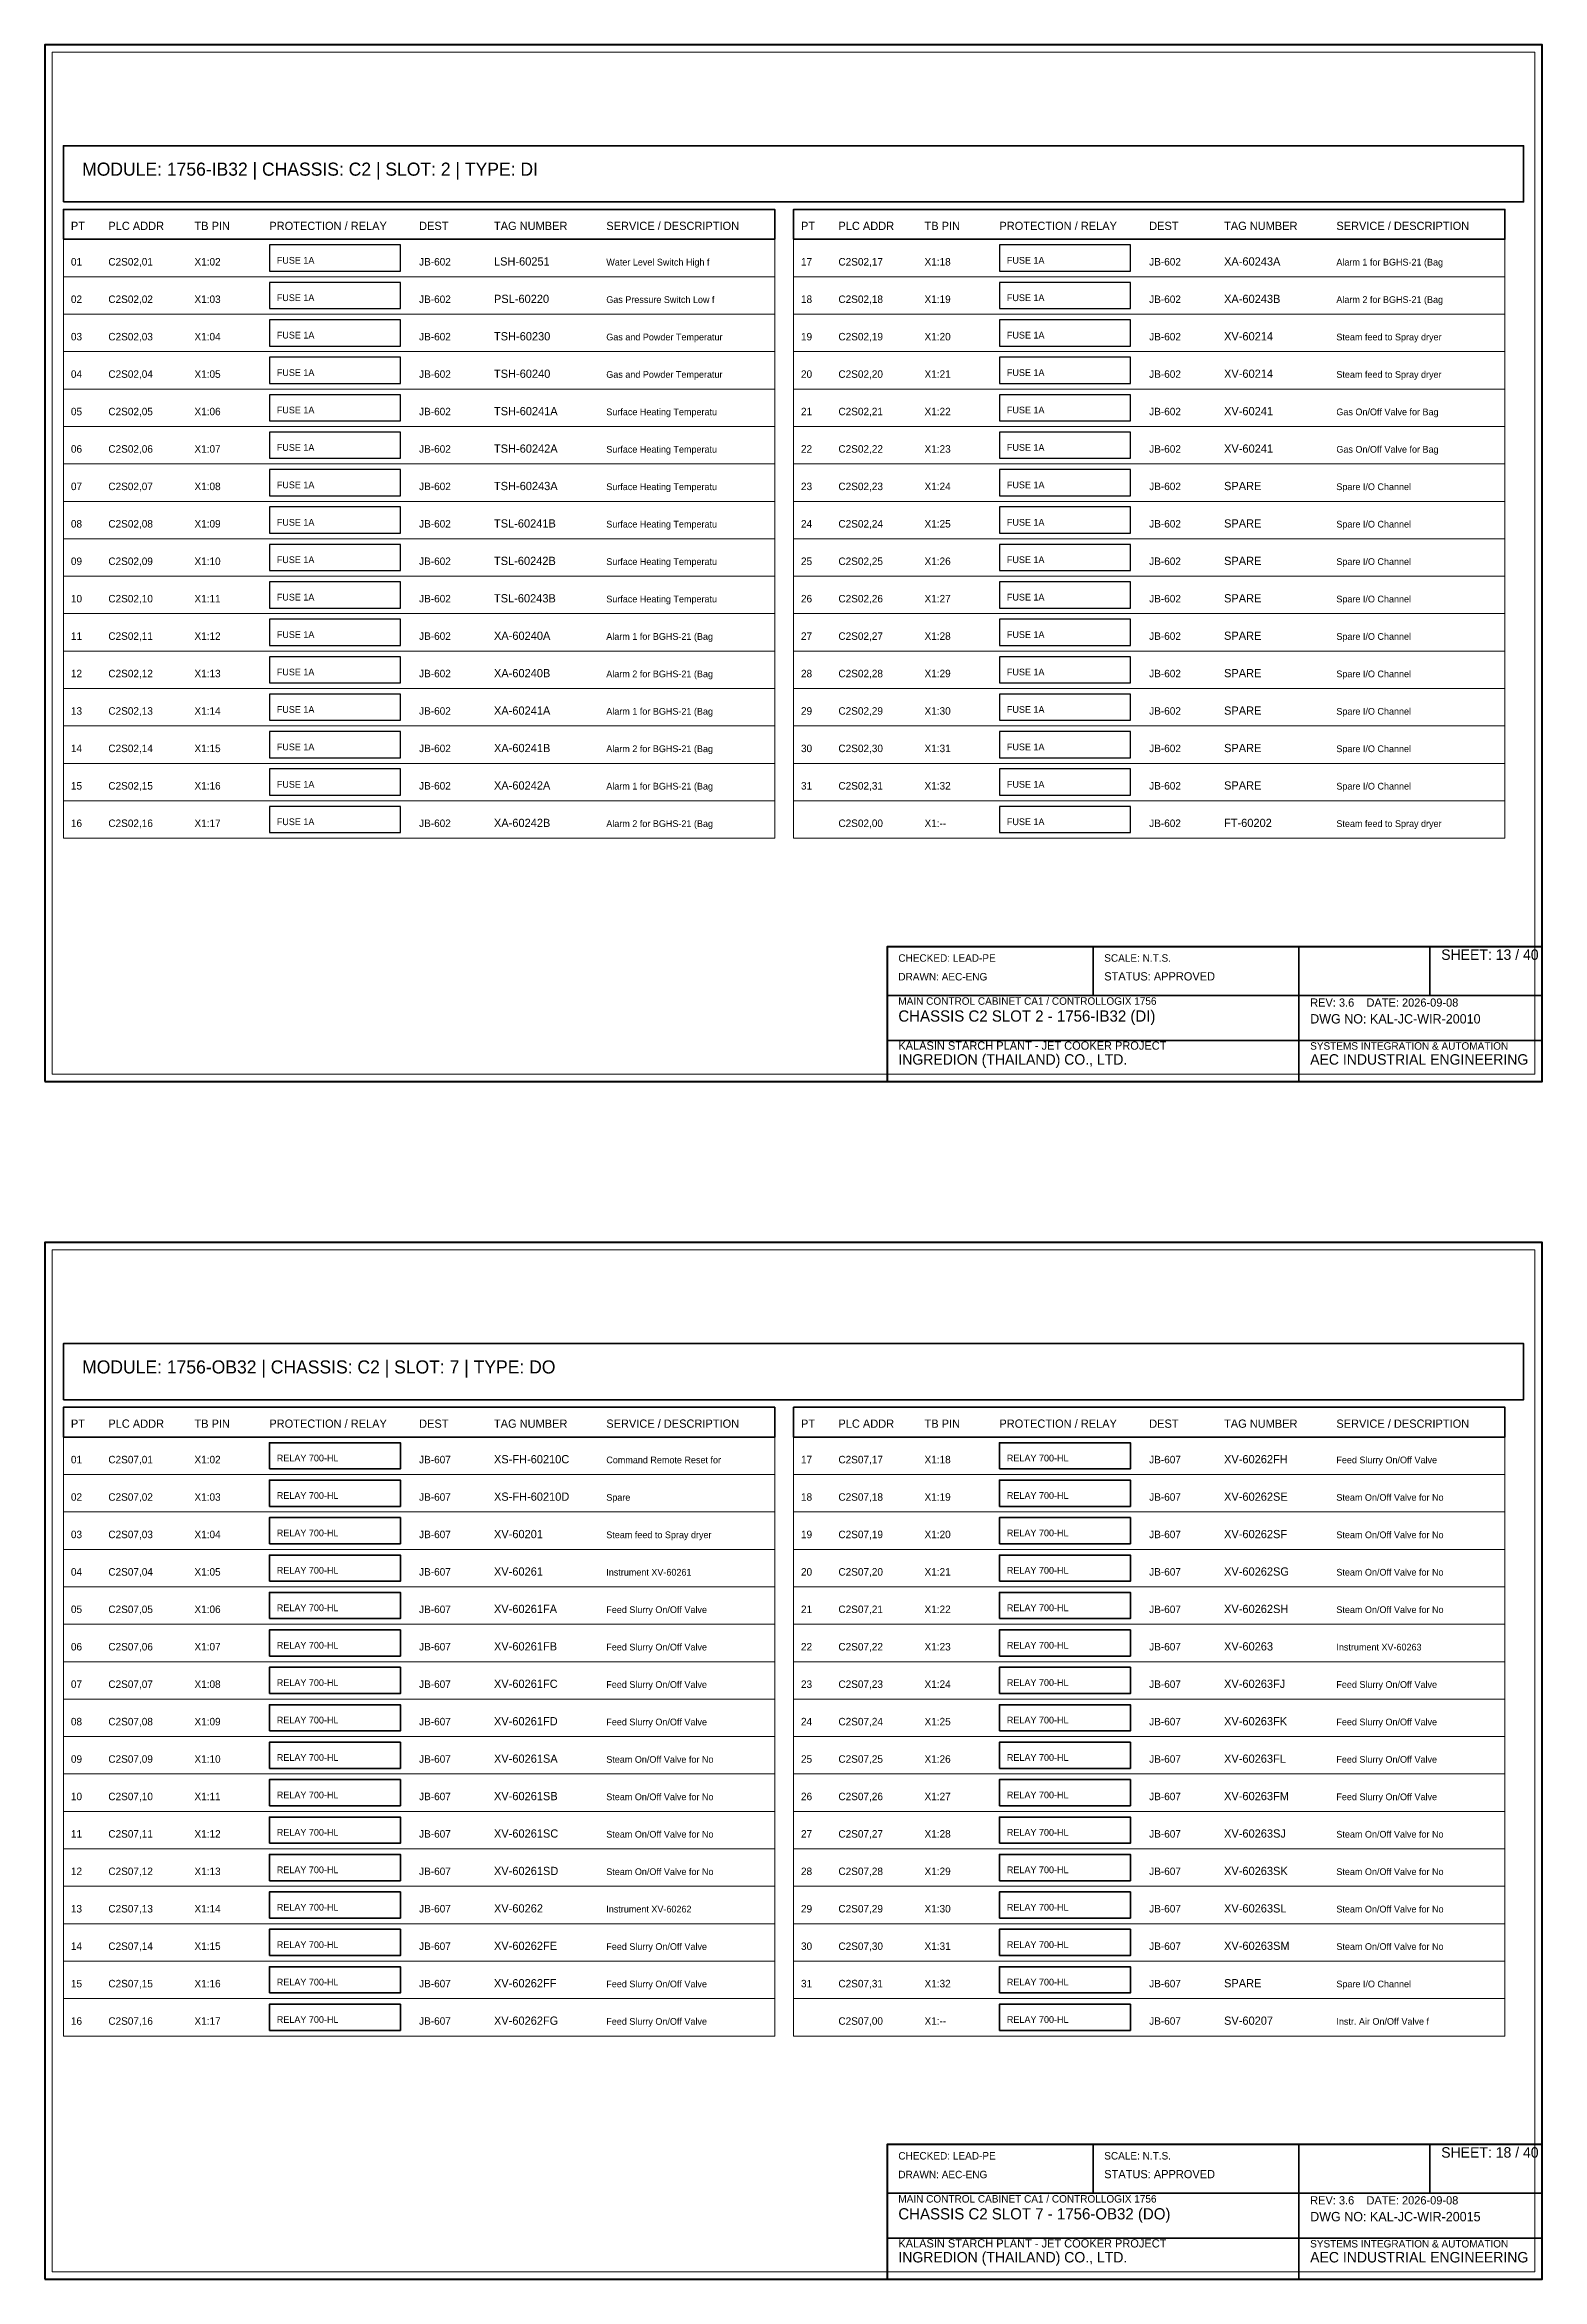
# Model space of a CAD drawing. Header units: millimetres. Extents: x 0 to 2200, y -2240 to 277.
# Drawn here: x 900 to 1300, y -960 to -363 of the extents above; entities that cross this region are included whole.
import ezdxf

# ---------------------------------------------------------------- set-up
doc = ezdxf.new("R2010")
doc.units = ezdxf.units.MM
for name, color, linetype, lineweight in [('0_BORDER', 7, 'Continuous', 70), ('0_TITLE_BLOCK', 4, 'Continuous', 35), ('IE-CABLE', 6, 'Continuous', 25), ('IE-EQUIP', 2, 'Continuous', 35), ('IE-WIRE', 1, 'Continuous', 25), ('NOTATIONS', 8, 'Continuous', 18), ('RELAYS', 30, 'Continuous', 35), ('TER', 3, 'Continuous', 35), ('TEXTS', 7, 'Continuous', 25)]:
    doc.layers.add(name, color=color, linetype=linetype, lineweight=lineweight)

msp = doc.modelspace()

# ---------------------------------------------------------------- linework, layer by layer
at = {"layer": '0_BORDER'}
for points in [[(900, -640), (1300, -640), (1300, -363), (900, -363)], [(1125, -640), (1300, -640), (1300, -604), (1125, -604)], [(900, -960), (1300, -960), (1300, -683), (900, -683)], [(1125, -960), (1300, -960), (1300, -924), (1125, -924)]]:
    msp.add_lwpolyline(points, close=True, dxfattribs=at)
at = {"layer": '0_TITLE_BLOCK'}
for p, q in [((1180, -617), (1180, -604)), ((1235, -617), (1235, -604)), ((1270, -617), (1270, -604)), ((1125, -617), (1300, -617)), ((1235, -640), (1235, -617)), ((1125, -629), (1300, -629)), ((1180, -937), (1180, -924)), ((1235, -937), (1235, -924)), ((1270, -937), (1270, -924)), ((1125, -937), (1300, -937)), ((1235, -960), (1235, -937)), ((1125, -949), (1300, -949))]:
    msp.add_line(p, q, dxfattribs=at)
for points in [[(905, -415), (1095, -415), (1095, -407), (905, -407)], [(1100, -415), (1290, -415), (1290, -407), (1100, -407)], [(905, -735), (1095, -735), (1095, -727), (905, -727)], [(1100, -735), (1290, -735), (1290, -727), (1100, -727)]]:
    msp.add_lwpolyline(points, close=True, dxfattribs=at)
at = {"layer": 'IE-EQUIP'}
for points in [[(905, -405), (1295, -405), (1295, -390), (905, -390)], [(905, -725), (1295, -725), (1295, -710), (905, -710)]]:
    msp.add_lwpolyline(points, close=True, dxfattribs=at)
at = {"layer": 'IE-WIRE'}
for points in [[(960, -423.5), (995, -423.5), (995, -416.5), (960, -416.5)], [(1155, -423.5), (1190, -423.5), (1190, -416.5), (1155, -416.5)], [(960, -433.5), (995, -433.5), (995, -426.5), (960, -426.5)], [(1155, -433.5), (1190, -433.5), (1190, -426.5), (1155, -426.5)], [(960, -443.5), (995, -443.5), (995, -436.5), (960, -436.5)], [(1155, -443.5), (1190, -443.5), (1190, -436.5), (1155, -436.5)], [(960, -453.5), (995, -453.5), (995, -446.5), (960, -446.5)], [(1155, -453.5), (1190, -453.5), (1190, -446.5), (1155, -446.5)], [(960, -463.5), (995, -463.5), (995, -456.5), (960, -456.5)], [(1155, -463.5), (1190, -463.5), (1190, -456.5), (1155, -456.5)], [(960, -473.5), (995, -473.5), (995, -466.5), (960, -466.5)], [(1155, -473.5), (1190, -473.5), (1190, -466.5), (1155, -466.5)], [(960, -483.5), (995, -483.5), (995, -476.5), (960, -476.5)], [(1155, -483.5), (1190, -483.5), (1190, -476.5), (1155, -476.5)], [(960, -493.5), (995, -493.5), (995, -486.5), (960, -486.5)], [(1155, -493.5), (1190, -493.5), (1190, -486.5), (1155, -486.5)], [(960, -503.5), (995, -503.5), (995, -496.5), (960, -496.5)], [(1155, -503.5), (1190, -503.5), (1190, -496.5), (1155, -496.5)], [(960, -513.5), (995, -513.5), (995, -506.5), (960, -506.5)], [(1155, -513.5), (1190, -513.5), (1190, -506.5), (1155, -506.5)], [(960, -523.5), (995, -523.5), (995, -516.5), (960, -516.5)], [(1155, -523.5), (1190, -523.5), (1190, -516.5), (1155, -516.5)], [(960, -533.5), (995, -533.5), (995, -526.5), (960, -526.5)], [(1155, -533.5), (1190, -533.5), (1190, -526.5), (1155, -526.5)], [(960, -543.5), (995, -543.5), (995, -536.5), (960, -536.5)], [(1155, -543.5), (1190, -543.5), (1190, -536.5), (1155, -536.5)], [(960, -553.5), (995, -553.5), (995, -546.5), (960, -546.5)], [(1155, -553.5), (1190, -553.5), (1190, -546.5), (1155, -546.5)], [(960, -563.5), (995, -563.5), (995, -556.5), (960, -556.5)], [(1155, -563.5), (1190, -563.5), (1190, -556.5), (1155, -556.5)], [(960, -573.5), (995, -573.5), (995, -566.5), (960, -566.5)], [(1155, -573.5), (1190, -573.5), (1190, -566.5), (1155, -566.5)]]:
    msp.add_lwpolyline(points, close=True, dxfattribs=at)
at = {"layer": 'NOTATIONS'}
for points in [[(902, -638), (1298, -638), (1298, -365), (902, -365)], [(905, -425), (1095, -425), (1095, -415), (905, -415)], [(1100, -425), (1290, -425), (1290, -415), (1100, -415)], [(905, -435), (1095, -435), (1095, -425), (905, -425)], [(1100, -435), (1290, -435), (1290, -425), (1100, -425)], [(905, -445), (1095, -445), (1095, -435), (905, -435)], [(1100, -445), (1290, -445), (1290, -435), (1100, -435)], [(905, -455), (1095, -455), (1095, -445), (905, -445)], [(1100, -455), (1290, -455), (1290, -445), (1100, -445)], [(905, -465), (1095, -465), (1095, -455), (905, -455)], [(1100, -465), (1290, -465), (1290, -455), (1100, -455)], [(905, -475), (1095, -475), (1095, -465), (905, -465)], [(1100, -475), (1290, -475), (1290, -465), (1100, -465)], [(905, -485), (1095, -485), (1095, -475), (905, -475)], [(1100, -485), (1290, -485), (1290, -475), (1100, -475)], [(905, -495), (1095, -495), (1095, -485), (905, -485)], [(1100, -495), (1290, -495), (1290, -485), (1100, -485)], [(905, -505), (1095, -505), (1095, -495), (905, -495)], [(1100, -505), (1290, -505), (1290, -495), (1100, -495)], [(905, -515), (1095, -515), (1095, -505), (905, -505)], [(1100, -515), (1290, -515), (1290, -505), (1100, -505)], [(905, -525), (1095, -525), (1095, -515), (905, -515)], [(1100, -525), (1290, -525), (1290, -515), (1100, -515)], [(905, -535), (1095, -535), (1095, -525), (905, -525)], [(1100, -535), (1290, -535), (1290, -525), (1100, -525)], [(905, -545), (1095, -545), (1095, -535), (905, -535)], [(1100, -545), (1290, -545), (1290, -535), (1100, -535)], [(905, -555), (1095, -555), (1095, -545), (905, -545)], [(1100, -555), (1290, -555), (1290, -545), (1100, -545)], [(905, -565), (1095, -565), (1095, -555), (905, -555)], [(1100, -565), (1290, -565), (1290, -555), (1100, -555)], [(905, -575), (1095, -575), (1095, -565), (905, -565)], [(1100, -575), (1290, -575), (1290, -565), (1100, -565)], [(902, -958), (1298, -958), (1298, -685), (902, -685)], [(905, -745), (1095, -745), (1095, -735), (905, -735)], [(1100, -745), (1290, -745), (1290, -735), (1100, -735)], [(905, -755), (1095, -755), (1095, -745), (905, -745)], [(1100, -755), (1290, -755), (1290, -745), (1100, -745)], [(905, -765), (1095, -765), (1095, -755), (905, -755)], [(1100, -765), (1290, -765), (1290, -755), (1100, -755)], [(905, -775), (1095, -775), (1095, -765), (905, -765)], [(1100, -775), (1290, -775), (1290, -765), (1100, -765)], [(905, -785), (1095, -785), (1095, -775), (905, -775)], [(1100, -785), (1290, -785), (1290, -775), (1100, -775)], [(905, -795), (1095, -795), (1095, -785), (905, -785)], [(1100, -795), (1290, -795), (1290, -785), (1100, -785)], [(905, -805), (1095, -805), (1095, -795), (905, -795)], [(1100, -805), (1290, -805), (1290, -795), (1100, -795)], [(905, -815), (1095, -815), (1095, -805), (905, -805)], [(1100, -815), (1290, -815), (1290, -805), (1100, -805)], [(905, -825), (1095, -825), (1095, -815), (905, -815)], [(1100, -825), (1290, -825), (1290, -815), (1100, -815)], [(905, -835), (1095, -835), (1095, -825), (905, -825)], [(1100, -835), (1290, -835), (1290, -825), (1100, -825)], [(905, -845), (1095, -845), (1095, -835), (905, -835)], [(1100, -845), (1290, -845), (1290, -835), (1100, -835)], [(905, -855), (1095, -855), (1095, -845), (905, -845)], [(1100, -855), (1290, -855), (1290, -845), (1100, -845)], [(905, -865), (1095, -865), (1095, -855), (905, -855)], [(1100, -865), (1290, -865), (1290, -855), (1100, -855)], [(905, -875), (1095, -875), (1095, -865), (905, -865)], [(1100, -875), (1290, -875), (1290, -865), (1100, -865)], [(905, -885), (1095, -885), (1095, -875), (905, -875)], [(1100, -885), (1290, -885), (1290, -875), (1100, -875)], [(905, -895), (1095, -895), (1095, -885), (905, -885)], [(1100, -895), (1290, -895), (1290, -885), (1100, -885)]]:
    msp.add_lwpolyline(points, close=True, dxfattribs=at)
at = {"layer": 'RELAYS'}
for points in [[(960, -743.5), (995, -743.5), (995, -736.5), (960, -736.5)], [(1155, -743.5), (1190, -743.5), (1190, -736.5), (1155, -736.5)], [(960, -753.5), (995, -753.5), (995, -746.5), (960, -746.5)], [(1155, -753.5), (1190, -753.5), (1190, -746.5), (1155, -746.5)], [(960, -763.5), (995, -763.5), (995, -756.5), (960, -756.5)], [(1155, -763.5), (1190, -763.5), (1190, -756.5), (1155, -756.5)], [(960, -773.5), (995, -773.5), (995, -766.5), (960, -766.5)], [(1155, -773.5), (1190, -773.5), (1190, -766.5), (1155, -766.5)], [(960, -783.5), (995, -783.5), (995, -776.5), (960, -776.5)], [(1155, -783.5), (1190, -783.5), (1190, -776.5), (1155, -776.5)], [(960, -793.5), (995, -793.5), (995, -786.5), (960, -786.5)], [(1155, -793.5), (1190, -793.5), (1190, -786.5), (1155, -786.5)], [(960, -803.5), (995, -803.5), (995, -796.5), (960, -796.5)], [(1155, -803.5), (1190, -803.5), (1190, -796.5), (1155, -796.5)], [(960, -813.5), (995, -813.5), (995, -806.5), (960, -806.5)], [(1155, -813.5), (1190, -813.5), (1190, -806.5), (1155, -806.5)], [(960, -823.5), (995, -823.5), (995, -816.5), (960, -816.5)], [(1155, -823.5), (1190, -823.5), (1190, -816.5), (1155, -816.5)], [(960, -833.5), (995, -833.5), (995, -826.5), (960, -826.5)], [(1155, -833.5), (1190, -833.5), (1190, -826.5), (1155, -826.5)], [(960, -843.5), (995, -843.5), (995, -836.5), (960, -836.5)], [(1155, -843.5), (1190, -843.5), (1190, -836.5), (1155, -836.5)], [(960, -853.5), (995, -853.5), (995, -846.5), (960, -846.5)], [(1155, -853.5), (1190, -853.5), (1190, -846.5), (1155, -846.5)], [(960, -863.5), (995, -863.5), (995, -856.5), (960, -856.5)], [(1155, -863.5), (1190, -863.5), (1190, -856.5), (1155, -856.5)], [(960, -873.5), (995, -873.5), (995, -866.5), (960, -866.5)], [(1155, -873.5), (1190, -873.5), (1190, -866.5), (1155, -866.5)], [(960, -883.5), (995, -883.5), (995, -876.5), (960, -876.5)], [(1155, -883.5), (1190, -883.5), (1190, -876.5), (1155, -876.5)], [(960, -893.5), (995, -893.5), (995, -886.5), (960, -886.5)], [(1155, -893.5), (1190, -893.5), (1190, -886.5), (1155, -886.5)]]:
    msp.add_lwpolyline(points, close=True, dxfattribs=at)

# ---------------------------------------------------------------- texts
at = {"layer": '0_TITLE_BLOCK'}
for s, height, p in [('MODULE: 1756-IB32 | CHASSIS: C2 | SLOT: 2 | TYPE: DI', 3.5, (910, -398)), ('PT', 2.2, (907, -412.5)), ('PLC ADDR', 2.2, (917, -412.5)), ('TB PIN', 2.2, (940, -412.5)), ('PROTECTION / RELAY', 2.2, (960, -412.5)), ('DEST', 2.2, (1000, -412.5)), ('TAG NUMBER', 2.2, (1020, -412.5)), ('SERVICE / DESCRIPTION', 2.2, (1050, -412.5)), ('PT', 2.2, (1102, -412.5)), ('PLC ADDR', 2.2, (1112, -412.5)), ('TB PIN', 2.2, (1135, -412.5)), ('PROTECTION / RELAY', 2.2, (1155, -412.5)), ('DEST', 2.2, (1195, -412.5)), ('TAG NUMBER', 2.2, (1215, -412.5)), ('SERVICE / DESCRIPTION', 2.2, (1245, -412.5)), ('SHEET: 13 / 40', 2.8, (1273, -607.5)), ('STATUS: APPROVED', 2.2, (1183, -613)), ('CHASSIS C2 SLOT 2 - 1756-IB32 (DI)', 3, (1128, -624)), ('INGREDION (THAILAND) CO., LTD.', 2.8, (1128, -635.5)), ('AEC INDUSTRIAL ENGINEERING', 2.8, (1238, -635.5)), ('MODULE: 1756-OB32 | CHASSIS: C2 | SLOT: 7 | TYPE: DO', 3.5, (910, -718)), ('PT', 2.2, (907, -732.5)), ('PLC ADDR', 2.2, (917, -732.5)), ('TB PIN', 2.2, (940, -732.5)), ('PROTECTION / RELAY', 2.2, (960, -732.5)), ('DEST', 2.2, (1000, -732.5)), ('TAG NUMBER', 2.2, (1020, -732.5)), ('SERVICE / DESCRIPTION', 2.2, (1050, -732.5)), ('PT', 2.2, (1102, -732.5)), ('PLC ADDR', 2.2, (1112, -732.5)), ('TB PIN', 2.2, (1135, -732.5)), ('PROTECTION / RELAY', 2.2, (1155, -732.5)), ('DEST', 2.2, (1195, -732.5)), ('TAG NUMBER', 2.2, (1215, -732.5)), ('SERVICE / DESCRIPTION', 2.2, (1245, -732.5)), ('SHEET: 18 / 40', 2.8, (1273, -927.5)), ('STATUS: APPROVED', 2.2, (1183, -933)), ('CHASSIS C2 SLOT 7 - 1756-OB32 (DO)', 3, (1128, -944)), ('INGREDION (THAILAND) CO., LTD.', 2.8, (1128, -955.5)), ('AEC INDUSTRIAL ENGINEERING', 2.8, (1238, -955.5))]:
    msp.add_text(s, height=height, dxfattribs=at).set_placement(p)
at = {"layer": 'IE-CABLE'}
for s, p in [('JB-602', (1000, -422)), ('JB-602', (1195, -422)), ('JB-602', (1000, -432)), ('JB-602', (1195, -432)), ('JB-602', (1000, -442)), ('JB-602', (1195, -442)), ('JB-602', (1000, -452)), ('JB-602', (1195, -452)), ('JB-602', (1000, -462)), ('JB-602', (1195, -462)), ('JB-602', (1000, -472)), ('JB-602', (1195, -472)), ('JB-602', (1000, -482)), ('JB-602', (1195, -482)), ('JB-602', (1000, -492)), ('JB-602', (1195, -492)), ('JB-602', (1000, -502)), ('JB-602', (1195, -502)), ('JB-602', (1000, -512)), ('JB-602', (1195, -512)), ('JB-602', (1000, -522)), ('JB-602', (1195, -522)), ('JB-602', (1000, -532)), ('JB-602', (1195, -532)), ('JB-602', (1000, -542)), ('JB-602', (1195, -542)), ('JB-602', (1000, -552)), ('JB-602', (1195, -552)), ('JB-602', (1000, -562)), ('JB-602', (1195, -562)), ('JB-602', (1000, -572)), ('JB-602', (1195, -572)), ('JB-607', (1000, -742)), ('JB-607', (1195, -742)), ('JB-607', (1000, -752)), ('JB-607', (1195, -752)), ('JB-607', (1000, -762)), ('JB-607', (1195, -762)), ('JB-607', (1000, -772)), ('JB-607', (1195, -772)), ('JB-607', (1000, -782)), ('JB-607', (1195, -782)), ('JB-607', (1000, -792)), ('JB-607', (1195, -792)), ('JB-607', (1000, -802)), ('JB-607', (1195, -802)), ('JB-607', (1000, -812)), ('JB-607', (1195, -812)), ('JB-607', (1000, -822)), ('JB-607', (1195, -822)), ('JB-607', (1000, -832)), ('JB-607', (1195, -832)), ('JB-607', (1000, -842)), ('JB-607', (1195, -842)), ('JB-607', (1000, -852)), ('JB-607', (1195, -852)), ('JB-607', (1000, -862)), ('JB-607', (1195, -862)), ('JB-607', (1000, -872)), ('JB-607', (1195, -872)), ('JB-607', (1000, -882)), ('JB-607', (1195, -882)), ('JB-607', (1000, -892)), ('JB-607', (1195, -892))]:
    msp.add_text(s, height=2, dxfattribs=at).set_placement(p)
at = {"layer": 'IE-WIRE'}
for p in [(962, -421.5), (1157, -421.5), (962, -431.5), (1157, -431.5), (962, -441.5), (1157, -441.5), (962, -451.5), (1157, -451.5), (962, -461.5), (1157, -461.5), (962, -471.5), (1157, -471.5), (962, -481.5), (1157, -481.5), (962, -491.5), (1157, -491.5), (962, -501.5), (1157, -501.5), (962, -511.5), (1157, -511.5), (962, -521.5), (1157, -521.5), (962, -531.5), (1157, -531.5), (962, -541.5), (1157, -541.5), (962, -551.5), (1157, -551.5), (962, -561.5), (1157, -561.5), (962, -571.5), (1157, -571.5)]:
    msp.add_text('FUSE 1A', height=1.8, dxfattribs=at).set_placement(p)
at = {"layer": 'RELAYS'}
for p in [(962, -741.5), (1157, -741.5), (962, -751.5), (1157, -751.5), (962, -761.5), (1157, -761.5), (962, -771.5), (1157, -771.5), (962, -781.5), (1157, -781.5), (962, -791.5), (1157, -791.5), (962, -801.5), (1157, -801.5), (962, -811.5), (1157, -811.5), (962, -821.5), (1157, -821.5), (962, -831.5), (1157, -831.5), (962, -841.5), (1157, -841.5), (962, -851.5), (1157, -851.5), (962, -861.5), (1157, -861.5), (962, -871.5), (1157, -871.5), (962, -881.5), (1157, -881.5), (962, -891.5), (1157, -891.5)]:
    msp.add_text('RELAY 700-HL', height=1.8, dxfattribs=at).set_placement(p)
at = {"layer": 'TER'}
for s, p in [('X1:02', (940, -422)), ('X1:18', (1135, -422)), ('X1:03', (940, -432)), ('X1:19', (1135, -432)), ('X1:04', (940, -442)), ('X1:20', (1135, -442)), ('X1:05', (940, -452)), ('X1:21', (1135, -452)), ('X1:06', (940, -462)), ('X1:22', (1135, -462)), ('X1:07', (940, -472)), ('X1:23', (1135, -472)), ('X1:08', (940, -482)), ('X1:24', (1135, -482)), ('X1:09', (940, -492)), ('X1:25', (1135, -492)), ('X1:10', (940, -502)), ('X1:26', (1135, -502)), ('X1:11', (940, -512)), ('X1:27', (1135, -512)), ('X1:12', (940, -522)), ('X1:28', (1135, -522)), ('X1:13', (940, -532)), ('X1:29', (1135, -532)), ('X1:14', (940, -542)), ('X1:30', (1135, -542)), ('X1:15', (940, -552)), ('X1:31', (1135, -552)), ('X1:16', (940, -562)), ('X1:32', (1135, -562)), ('X1:17', (940, -572)), ('X1:--', (1135, -572)), ('X1:02', (940, -742)), ('X1:18', (1135, -742)), ('X1:03', (940, -752)), ('X1:19', (1135, -752)), ('X1:04', (940, -762)), ('X1:20', (1135, -762)), ('X1:05', (940, -772)), ('X1:21', (1135, -772)), ('X1:06', (940, -782)), ('X1:22', (1135, -782)), ('X1:07', (940, -792)), ('X1:23', (1135, -792)), ('X1:08', (940, -802)), ('X1:24', (1135, -802)), ('X1:09', (940, -812)), ('X1:25', (1135, -812)), ('X1:10', (940, -822)), ('X1:26', (1135, -822)), ('X1:11', (940, -832)), ('X1:27', (1135, -832)), ('X1:12', (940, -842)), ('X1:28', (1135, -842)), ('X1:13', (940, -852)), ('X1:29', (1135, -852)), ('X1:14', (940, -862)), ('X1:30', (1135, -862)), ('X1:15', (940, -872)), ('X1:31', (1135, -872)), ('X1:16', (940, -882)), ('X1:32', (1135, -882)), ('X1:17', (940, -892)), ('X1:--', (1135, -892))]:
    msp.add_text(s, height=2, dxfattribs=at).set_placement(p)
at = {"layer": 'TEXTS'}
for s, height, p in [('01', 2, (907, -422)), ('C2S02,01', 2, (917, -422)), ('LSH-60251', 2.2, (1020, -422)), ('Water Level Switch High f', 1.8, (1050, -422)), ('17', 2, (1102, -422)), ('C2S02,17', 2, (1112, -422)), ('XA-60243A', 2.2, (1215, -422)), ('Alarm 1 for BGHS-21 (Bag ', 1.8, (1245, -422)), ('PSL-60220', 2.2, (1020, -432)), ('XA-60243B', 2.2, (1215, -432)), ('02', 2, (907, -432)), ('C2S02,02', 2, (917, -432)), ('Gas Pressure Switch Low f', 1.8, (1050, -432)), ('18', 2, (1102, -432)), ('C2S02,18', 2, (1112, -432)), ('Alarm 2 for BGHS-21 (Bag ', 1.8, (1245, -432)), ('03', 2, (907, -442)), ('C2S02,03', 2, (917, -442)), ('TSH-60230', 2.2, (1020, -442)), ('Gas and Powder Temperatur', 1.8, (1050, -442)), ('19', 2, (1102, -442)), ('C2S02,19', 2, (1112, -442)), ('XV-60214', 2.2, (1215, -442)), ('Steam feed to Spray dryer', 1.8, (1245, -442)), ('04', 2, (907, -452)), ('C2S02,04', 2, (917, -452)), ('TSH-60240', 2.2, (1020, -452)), ('Gas and Powder Temperatur', 1.8, (1050, -452)), ('20', 2, (1102, -452)), ('C2S02,20', 2, (1112, -452)), ('XV-60214', 2.2, (1215, -452)), ('Steam feed to Spray dryer', 1.8, (1245, -452)), ('05', 2, (907, -462)), ('C2S02,05', 2, (917, -462)), ('TSH-60241A', 2.2, (1020, -462)), ('Surface Heating Temperatu', 1.8, (1050, -462)), ('21', 2, (1102, -462)), ('C2S02,21', 2, (1112, -462)), ('XV-60241', 2.2, (1215, -462)), ('Gas On/Off Valve for Bag ', 1.8, (1245, -462)), ('06', 2, (907, -472)), ('C2S02,06', 2, (917, -472)), ('TSH-60242A', 2.2, (1020, -472)), ('Surface Heating Temperatu', 1.8, (1050, -472)), ('22', 2, (1102, -472)), ('C2S02,22', 2, (1112, -472)), ('XV-60241', 2.2, (1215, -472)), ('Gas On/Off Valve for Bag ', 1.8, (1245, -472)), ('07', 2, (907, -482)), ('C2S02,07', 2, (917, -482)), ('TSH-60243A', 2.2, (1020, -482)), ('Surface Heating Temperatu', 1.8, (1050, -482)), ('23', 2, (1102, -482)), ('C2S02,23', 2, (1112, -482)), ('SPARE', 2.2, (1215, -482)), ('Spare I/O Channel', 1.8, (1245, -482)), ('08', 2, (907, -492)), ('C2S02,08', 2, (917, -492)), ('TSL-60241B', 2.2, (1020, -492)), ('Surface Heating Temperatu', 1.8, (1050, -492)), ('24', 2, (1102, -492)), ('C2S02,24', 2, (1112, -492)), ('SPARE', 2.2, (1215, -492)), ('Spare I/O Channel', 1.8, (1245, -492)), ('09', 2, (907, -502)), ('C2S02,09', 2, (917, -502)), ('TSL-60242B', 2.2, (1020, -502)), ('Surface Heating Temperatu', 1.8, (1050, -502)), ('25', 2, (1102, -502)), ('C2S02,25', 2, (1112, -502)), ('SPARE', 2.2, (1215, -502)), ('Spare I/O Channel', 1.8, (1245, -502)), ('10', 2, (907, -512)), ('C2S02,10', 2, (917, -512)), ('TSL-60243B', 2.2, (1020, -512)), ('Surface Heating Temperatu', 1.8, (1050, -512)), ('26', 2, (1102, -512)), ('C2S02,26', 2, (1112, -512)), ('SPARE', 2.2, (1215, -512)), ('Spare I/O Channel', 1.8, (1245, -512)), ('11', 2, (907, -522)), ('C2S02,11', 2, (917, -522)), ('XA-60240A', 2.2, (1020, -522)), ('Alarm 1 for BGHS-21 (Bag ', 1.8, (1050, -522)), ('27', 2, (1102, -522)), ('C2S02,27', 2, (1112, -522)), ('SPARE', 2.2, (1215, -522)), ('Spare I/O Channel', 1.8, (1245, -522)), ('12', 2, (907, -532)), ('C2S02,12', 2, (917, -532)), ('XA-60240B', 2.2, (1020, -532)), ('Alarm 2 for BGHS-21 (Bag ', 1.8, (1050, -532)), ('28', 2, (1102, -532)), ('C2S02,28', 2, (1112, -532)), ('SPARE', 2.2, (1215, -532)), ('Spare I/O Channel', 1.8, (1245, -532)), ('13', 2, (907, -542)), ('C2S02,13', 2, (917, -542)), ('XA-60241A', 2.2, (1020, -542)), ('Alarm 1 for BGHS-21 (Bag ', 1.8, (1050, -542)), ('29', 2, (1102, -542)), ('C2S02,29', 2, (1112, -542)), ('SPARE', 2.2, (1215, -542)), ('Spare I/O Channel', 1.8, (1245, -542)), ('14', 2, (907, -552)), ('C2S02,14', 2, (917, -552)), ('XA-60241B', 2.2, (1020, -552)), ('Alarm 2 for BGHS-21 (Bag ', 1.8, (1050, -552)), ('30', 2, (1102, -552)), ('C2S02,30', 2, (1112, -552)), ('SPARE', 2.2, (1215, -552)), ('Spare I/O Channel', 1.8, (1245, -552)), ('15', 2, (907, -562)), ('C2S02,15', 2, (917, -562)), ('XA-60242A', 2.2, (1020, -562)), ('Alarm 1 for BGHS-21 (Bag ', 1.8, (1050, -562)), ('31', 2, (1102, -562)), ('C2S02,31', 2, (1112, -562)), ('SPARE', 2.2, (1215, -562)), ('Spare I/O Channel', 1.8, (1245, -562)), ('16', 2, (907, -572)), ('C2S02,16', 2, (917, -572)), ('XA-60242B', 2.2, (1020, -572)), ('Alarm 2 for BGHS-21 (Bag ', 1.8, (1050, -572)), ('C2S02,00', 2, (1112, -572)), ('FT-60202', 2.2, (1215, -572)), ('Steam feed to Spray dryer', 1.8, (1245, -572)), ('CHECKED: LEAD-PE', 2, (1128, -608)), ('SCALE: N.T.S.', 2, (1183, -608)), ('DRAWN: AEC-ENG', 2, (1128, -613)), ('MAIN CONTROL CABINET CA1 / CONTROLLOGIX 1756', 2, (1128, -619.5)), ('REV: 3.6    DATE: 2026-09-08', 2.2, (1238, -620)), ('DWG NO: KAL-JC-WIR-20010', 2.5, (1238, -624.5)), ('KALASIN STARCH PLANT - JET COOKER PROJECT', 2.2, (1128, -631.5)), ('SYSTEMS INTEGRATION & AUTOMATION', 2, (1238, -631.5)), ('01', 2, (907, -742)), ('C2S07,01', 2, (917, -742)), ('XS-FH-60210C', 2.2, (1020, -742)), ('Command Remote Reset for ', 1.8, (1050, -742)), ('17', 2, (1102, -742)), ('C2S07,17', 2, (1112, -742)), ('XV-60262FH', 2.2, (1215, -742)), ('Feed Slurry On/Off Valve ', 1.8, (1245, -742)), ('02', 2, (907, -752)), ('C2S07,02', 2, (917, -752)), ('XS-FH-60210D', 2.2, (1020, -752)), ('Spare', 1.8, (1050, -752)), ('18', 2, (1102, -752)), ('C2S07,18', 2, (1112, -752)), ('XV-60262SE', 2.2, (1215, -752)), ('Steam On/Off Valve for No', 1.8, (1245, -752)), ('03', 2, (907, -762)), ('C2S07,03', 2, (917, -762)), ('XV-60201', 2.2, (1020, -762)), ('Steam feed to Spray dryer', 1.8, (1050, -762)), ('19', 2, (1102, -762)), ('C2S07,19', 2, (1112, -762)), ('XV-60262SF', 2.2, (1215, -762)), ('Steam On/Off Valve for No', 1.8, (1245, -762)), ('04', 2, (907, -772)), ('C2S07,04', 2, (917, -772)), ('XV-60261', 2.2, (1020, -772)), ('20', 2, (1102, -772)), ('C2S07,20', 2, (1112, -772)), ('XV-60262SG', 2.2, (1215, -772)), ('Steam On/Off Valve for No', 1.8, (1245, -772)), ('Instrument XV-60261', 1.8, (1050, -772)), ('05', 2, (907, -782)), ('C2S07,05', 2, (917, -782)), ('XV-60261FA', 2.2, (1020, -782)), ('Feed Slurry On/Off Valve ', 1.8, (1050, -782)), ('21', 2, (1102, -782)), ('C2S07,21', 2, (1112, -782)), ('XV-60262SH', 2.2, (1215, -782)), ('Steam On/Off Valve for No', 1.8, (1245, -782)), ('06', 2, (907, -792)), ('C2S07,06', 2, (917, -792)), ('XV-60261FB', 2.2, (1020, -792)), ('Feed Slurry On/Off Valve ', 1.8, (1050, -792)), ('22', 2, (1102, -792)), ('C2S07,22', 2, (1112, -792)), ('XV-60263', 2.2, (1215, -792)), ('Instrument XV-60263', 1.8, (1245, -792)), ('07', 2, (907, -802)), ('C2S07,07', 2, (917, -802)), ('XV-60261FC', 2.2, (1020, -802)), ('23', 2, (1102, -802)), ('C2S07,23', 2, (1112, -802)), ('XV-60263FJ', 2.2, (1215, -802)), ('Feed Slurry On/Off Valve ', 1.8, (1050, -802)), ('Feed Slurry On/Off Valve ', 1.8, (1245, -802)), ('08', 2, (907, -812)), ('C2S07,08', 2, (917, -812)), ('XV-60261FD', 2.2, (1020, -812)), ('Feed Slurry On/Off Valve ', 1.8, (1050, -812)), ('24', 2, (1102, -812)), ('C2S07,24', 2, (1112, -812)), ('XV-60263FK', 2.2, (1215, -812)), ('Feed Slurry On/Off Valve ', 1.8, (1245, -812)), ('09', 2, (907, -822)), ('C2S07,09', 2, (917, -822)), ('XV-60261SA', 2.2, (1020, -822)), ('Steam On/Off Valve for No', 1.8, (1050, -822)), ('25', 2, (1102, -822)), ('C2S07,25', 2, (1112, -822)), ('XV-60263FL', 2.2, (1215, -822)), ('Feed Slurry On/Off Valve ', 1.8, (1245, -822)), ('XV-60261SB', 2.2, (1020, -832)), ('XV-60263FM', 2.2, (1215, -832)), ('10', 2, (907, -832)), ('C2S07,10', 2, (917, -832)), ('Steam On/Off Valve for No', 1.8, (1050, -832)), ('26', 2, (1102, -832)), ('C2S07,26', 2, (1112, -832)), ('Feed Slurry On/Off Valve ', 1.8, (1245, -832)), ('11', 2, (907, -842)), ('C2S07,11', 2, (917, -842)), ('XV-60261SC', 2.2, (1020, -842)), ('Steam On/Off Valve for No', 1.8, (1050, -842)), ('27', 2, (1102, -842)), ('C2S07,27', 2, (1112, -842)), ('XV-60263SJ', 2.2, (1215, -842)), ('Steam On/Off Valve for No', 1.8, (1245, -842)), ('12', 2, (907, -852)), ('C2S07,12', 2, (917, -852)), ('XV-60261SD', 2.2, (1020, -852)), ('Steam On/Off Valve for No', 1.8, (1050, -852)), ('28', 2, (1102, -852)), ('C2S07,28', 2, (1112, -852)), ('XV-60263SK', 2.2, (1215, -852)), ('Steam On/Off Valve for No', 1.8, (1245, -852)), ('13', 2, (907, -862)), ('C2S07,13', 2, (917, -862)), ('XV-60262', 2.2, (1020, -862)), ('Instrument XV-60262', 1.8, (1050, -862)), ('29', 2, (1102, -862)), ('C2S07,29', 2, (1112, -862)), ('XV-60263SL', 2.2, (1215, -862)), ('Steam On/Off Valve for No', 1.8, (1245, -862)), ('14', 2, (907, -872)), ('C2S07,14', 2, (917, -872)), ('XV-60262FE', 2.2, (1020, -872)), ('Feed Slurry On/Off Valve ', 1.8, (1050, -872)), ('30', 2, (1102, -872)), ('C2S07,30', 2, (1112, -872)), ('XV-60263SM', 2.2, (1215, -872)), ('Steam On/Off Valve for No', 1.8, (1245, -872)), ('15', 2, (907, -882)), ('C2S07,15', 2, (917, -882)), ('XV-60262FF', 2.2, (1020, -882)), ('Feed Slurry On/Off Valve ', 1.8, (1050, -882)), ('31', 2, (1102, -882)), ('C2S07,31', 2, (1112, -882)), ('SPARE', 2.2, (1215, -882)), ('Spare I/O Channel', 1.8, (1245, -882)), ('16', 2, (907, -892)), ('C2S07,16', 2, (917, -892)), ('XV-60262FG', 2.2, (1020, -892)), ('Feed Slurry On/Off Valve ', 1.8, (1050, -892)), ('C2S07,00', 2, (1112, -892)), ('SV-60207', 2.2, (1215, -892)), ('Instr. Air On/Off Valve f', 1.8, (1245, -892)), ('CHECKED: LEAD-PE', 2, (1128, -928)), ('DRAWN: AEC-ENG', 2, (1128, -933)), ('SCALE: N.T.S.', 2, (1183, -928)), ('MAIN CONTROL CABINET CA1 / CONTROLLOGIX 1756', 2, (1128, -939.5)), ('REV: 3.6    DATE: 2026-09-08', 2.2, (1238, -940)), ('DWG NO: KAL-JC-WIR-20015', 2.5, (1238, -944.5)), ('KALASIN STARCH PLANT - JET COOKER PROJECT', 2.2, (1128, -951.5)), ('SYSTEMS INTEGRATION & AUTOMATION', 2, (1238, -951.5))]:
    msp.add_text(s, height=height, dxfattribs=at).set_placement(p)

doc.saveas('drawing.dxf')
